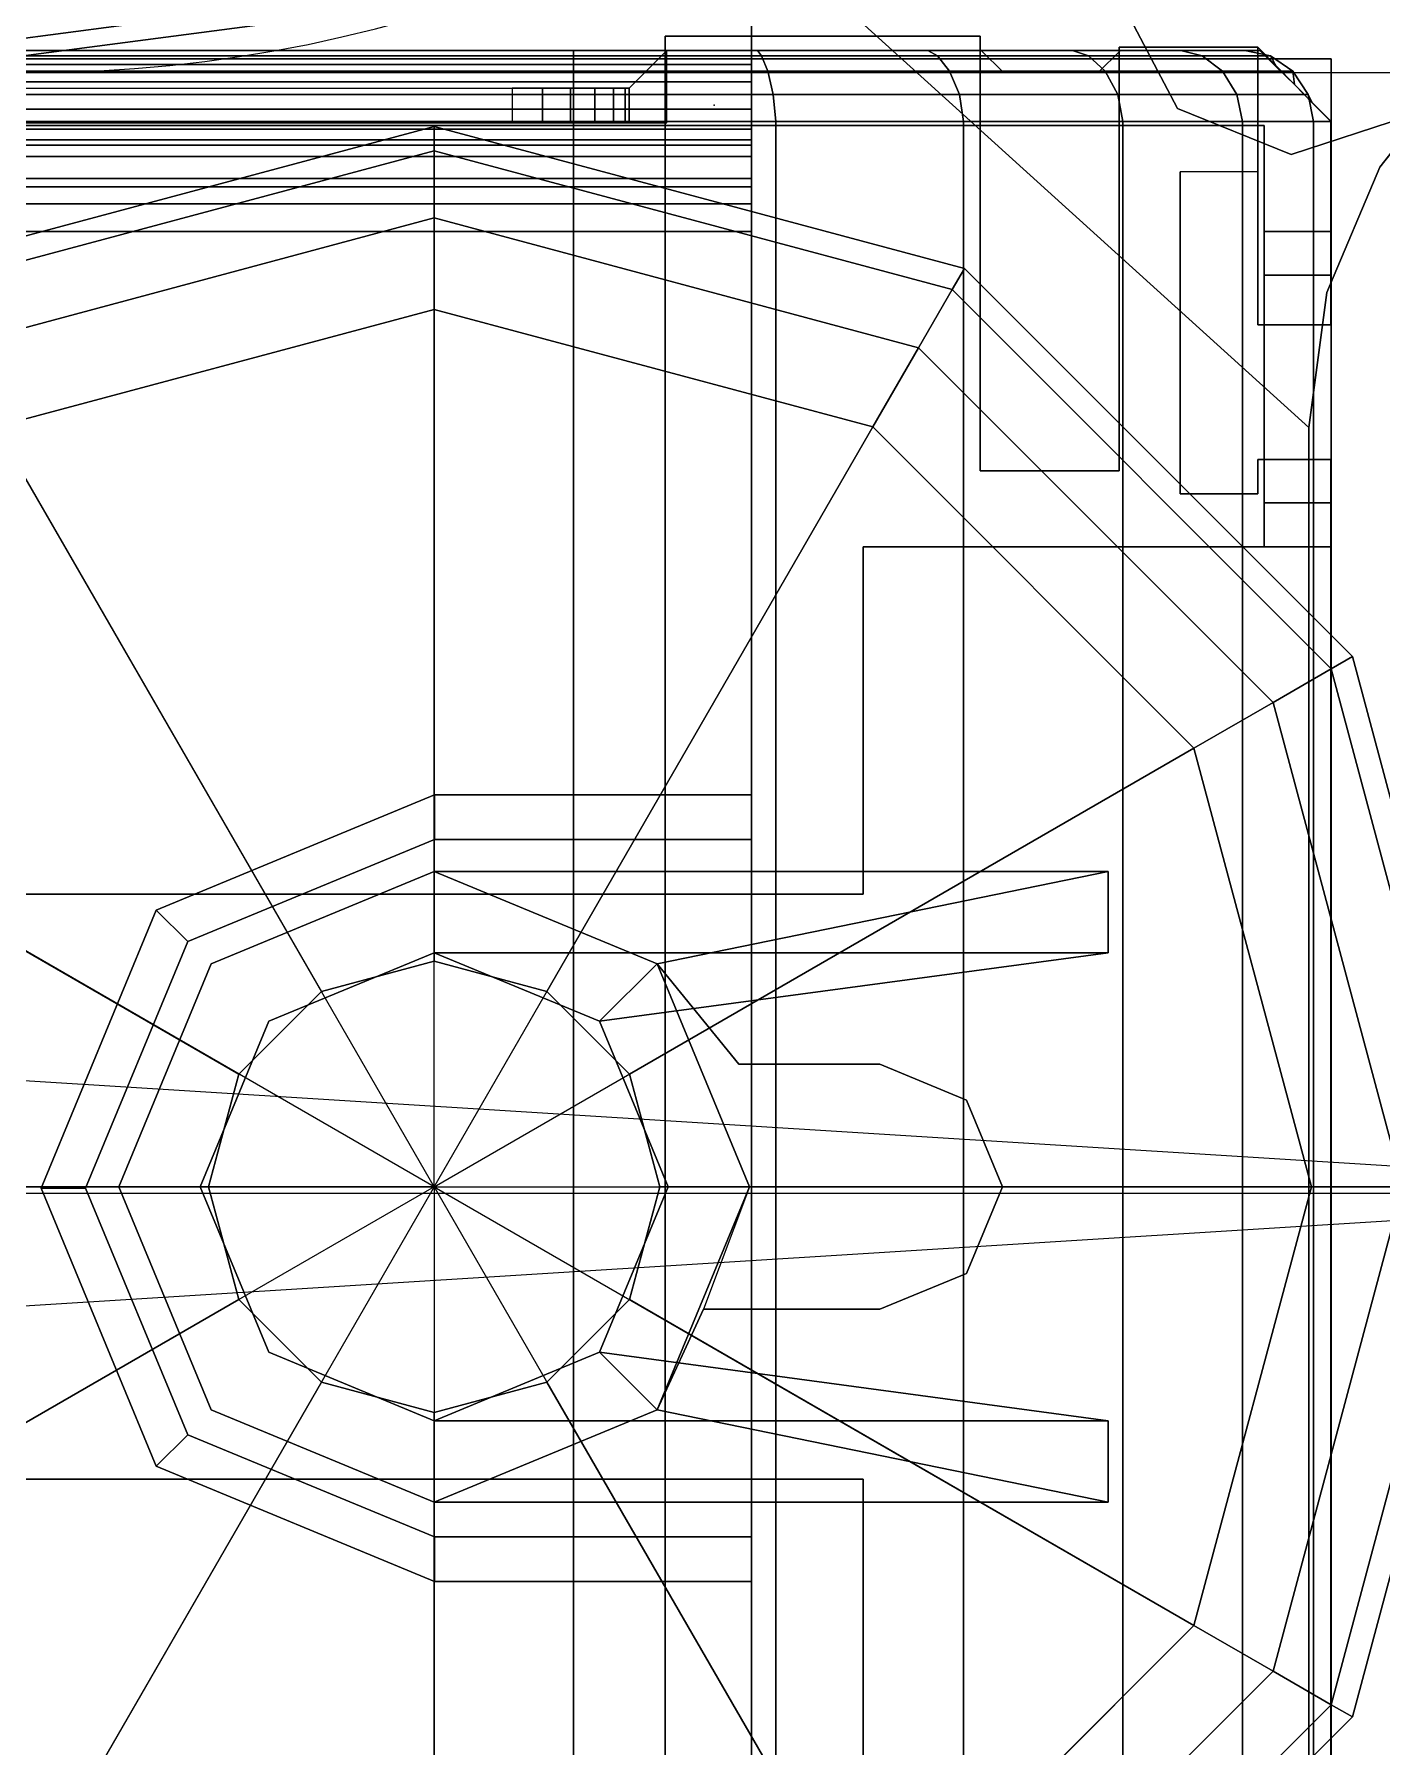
# Model space of a CAD drawing. Extents: x -170 to 1783, y -20 to 1205.
# Drawn here: x 168.672 to 169.881, y 757.76 to 759.297 of the extents above; entities that cross this region are included whole.
import ezdxf

# ---------------------------------------------------------------- set-up
doc = ezdxf.new("R2010")
doc.units = 0
doc.header["$LTSCALE"] = 96
doc.header["$MEASUREMENT"] = 0
for name, color, linetype in [('A-FURN-3-PANEL-GLIDE', 7, 'Continuous'), ('A-FURN-3-PANEL-GLIDE-HOUSING', 7, 'Continuous'), ('A-FURN-3-PANEL-RACE', 7, 'Continuous'), ('A-FURN-3-PANEL-SIDE1', 7, 'Continuous'), ('A-FURN-3-PANEL-TOPCAP', 7, 'Continuous'), ('A-FURN-3-PANEL-TRIM', 7, 'Continuous'), ('A-FURN-3-WKSF-TRIM', 7, 'Continuous'), ('A-FURN-P-PNLS', 7, 'Continuous'), ('A-FURN-P-PNLS-POWR', 7, 'Continuous'), ('A-FURN-P-WKSF', 7, 'Continuous'), ('MAIN_ELECTRICAL', 7, 'Continuous'), ('MAIN_PANEL', 7, 'Continuous'), ('MAIN_WKSURF', 7, 'Continuous'), ('SM', 7, 'Continuous')]:
    doc.layers.add(name, color=color, linetype=linetype)

# ---------------------------------------------------------------- blocks, each defined once
blk = doc.blocks.new('EC-EFP-456')
at = {"layer": 'A-FURN-3-PANEL-GLIDE', "color": 20, "linetype": 'Continuous'}
for points in [[(0.0798, 1.4649, 0.2464), (0.0608, 1.4759, 0.1642), (0.4091, 1.8242, 0.1642), (0.4201, 1.8052, 0.2464)], [(0.0608, 1.4759, 0.1642), (0.0798, 1.4649, 0.0821), (0.4201, 1.8052, 0.0821), (0.4091, 1.8242, 0.1642)], [(0.1319, 1.4348, 0.3065), (0.0798, 1.4649, 0.2464), (0.4201, 1.8052, 0.2464), (0.4502, 1.7531, 0.3065)], [(0.0798, 1.4649, 0.0821), (0.1319, 1.4348, 0.022), (0.4502, 1.7531, 0.022), (0.4201, 1.8052, 0.0821)], [(0.7837, 1.1754, 0.3285), (0.4912, 1.682, 0.3285), (0.885, 1.7875, 0.3285), (0.885, 1.2025, 0.3285)], [(0.885, 1.2025, 0.3285), (0.885, 1.7875, 0.3285), (1.2787, 1.682, 0.3285), (0.9862, 1.1754, 0.3285)], [(0.203, 1.3937, 0.3285), (0.1319, 1.4348, 0.3065), (0.4502, 1.7531, 0.3065), (0.4912, 1.682, 0.3285)], [(0.1319, 1.4348, 0.022), (0.203, 1.3937), (0.4912, 1.682), (0.4502, 1.7531, 0.022)], [(0.7096, 1.1013, 0.3285), (0.203, 1.3937, 0.3285), (0.4912, 1.682, 0.3285), (0.7837, 1.1754, 0.3285)], [(0.9862, 1.1754, 0.3285), (1.2787, 1.682, 0.3285), (1.567, 1.3937, 0.3285), (1.0604, 1.1013, 0.3285)], [(-0.0447, 1, 0.2464), (-0.0668, 1, 0.1642), (0.0608, 1.4759, 0.1642), (0.0798, 1.4649, 0.2464)], [(-0.0668, 1, 0.1642), (-0.0447, 1, 0.0821), (0.0798, 1.4649, 0.0821), (0.0608, 1.4759, 0.1642)], [(0.0154, 1, 0.3065), (-0.0447, 1, 0.2464), (0.0798, 1.4649, 0.2464), (0.1319, 1.4348, 0.3065)], [(-0.0447, 1, 0.0821), (0.0154, 1, 0.022), (0.1319, 1.4348, 0.022), (0.0798, 1.4649, 0.0821)], [(0.0975, 1, 0.3285), (0.0154, 1, 0.3065), (0.1319, 1.4348, 0.3065), (0.203, 1.3937, 0.3285)], [(0.0154, 1, 0.022), (0.0975, 1), (0.203, 1.3937), (0.1319, 1.4348, 0.022)], [(0.6825, 1, 0.3285), (0.0975, 1, 0.3285), (0.203, 1.3937, 0.3285), (0.7096, 1.1013, 0.3285)], [(1.0604, 1.1013, 0.3285), (1.567, 1.3937, 0.3285), (1.6725, 1, 0.3285), (1.0875, 1, 0.3285)], [(0.7837, 1.1754, 3.5747), (0.7837, 1.1754, 0.3285), (0.885, 1.2025, 0.3285), (0.885, 1.2025, 3.5747)], [(0.885, 1.2025, 3.5747), (0.885, 1.2025, 0.3285), (0.9862, 1.1754, 0.3285), (0.9862, 1.1754, 3.5747)], [(0.7096, 1.1013, 3.5747), (0.7096, 1.1013, 0.3285), (0.7837, 1.1754, 0.3285), (0.7837, 1.1754, 3.5747)], [(0.9862, 1.1754, 3.5747), (0.9862, 1.1754, 0.3285), (1.0604, 1.1013, 0.3285), (1.0604, 1.1013, 3.5747)], [(0.6825, 1, 3.5747), (0.6825, 1, 0.3285), (0.7096, 1.1013, 0.3285), (0.7096, 1.1013, 3.5747)], [(1.0604, 1.1013, 3.5747), (1.0604, 1.1013, 0.3285), (1.0875, 1, 0.3285), (1.0875, 1, 3.5747)], [(0.0798, 0.5351, 0.2464), (0.0608, 0.5241, 0.1642), (-0.0668, 1, 0.1642), (-0.0447, 1, 0.2464)], [(0.0608, 0.5241, 0.1642), (0.0798, 0.5351, 0.0821), (-0.0447, 1, 0.0821), (-0.0668, 1, 0.1642)], [(0.1319, 0.5652, 0.3065), (0.0798, 0.5351, 0.2464), (-0.0447, 1, 0.2464), (0.0154, 1, 0.3065)], [(0.0798, 0.5351, 0.0821), (0.1319, 0.5652, 0.022), (0.0154, 1, 0.022), (-0.0447, 1, 0.0821)], [(0.203, 0.6063, 0.3285), (0.1319, 0.5652, 0.3065), (0.0154, 1, 0.3065), (0.0975, 1, 0.3285)], [(0.1319, 0.5652, 0.022), (0.203, 0.6063), (0.0975, 1), (0.0154, 1, 0.022)], [(0.7096, 0.8988, 0.3285), (0.203, 0.6063, 0.3285), (0.0975, 1, 0.3285), (0.6825, 1, 0.3285)], [(0.7096, 0.8988, 3.5747), (0.7096, 0.8988, 0.3285), (0.6825, 1, 0.3285), (0.6825, 1, 3.5747)], [(1.0875, 1, 3.5747), (1.0875, 1, 0.3285), (1.0604, 0.8988, 0.3285), (1.0604, 0.8988, 3.5747)], [(1.0875, 1, 0.3285), (1.6725, 1, 0.3285), (1.567, 0.6063, 0.3285), (1.0604, 0.8988, 0.3285)], [(0.7837, 0.8246, 0.3285), (0.4912, 0.318, 0.3285), (0.203, 0.6063, 0.3285), (0.7096, 0.8988, 0.3285)], [(0.7837, 0.8246, 3.5747), (0.7837, 0.8246, 0.3285), (0.7096, 0.8988, 0.3285), (0.7096, 0.8988, 3.5747)], [(1.0604, 0.8988, 3.5747), (1.0604, 0.8988, 0.3285), (0.9862, 0.8246, 0.3285), (0.9862, 0.8246, 3.5747)], [(1.0604, 0.8988, 0.3285), (1.567, 0.6063, 0.3285), (1.2787, 0.318, 0.3285), (0.9862, 0.8246, 0.3285)], [(0.885, 0.7975, 0.3285), (0.885, 0.2125, 0.3285), (0.4912, 0.318, 0.3285), (0.7837, 0.8246, 0.3285)], [(0.885, 0.7975, 3.5747), (0.885, 0.7975, 0.3285), (0.7837, 0.8246, 0.3285), (0.7837, 0.8246, 3.5747)], [(0.9862, 0.8246, 3.5747), (0.9862, 0.8246, 0.3285), (0.885, 0.7975, 0.3285), (0.885, 0.7975, 3.5747)], [(0.9862, 0.8246, 0.3285), (1.2787, 0.318, 0.3285), (0.885, 0.2125, 0.3285), (0.885, 0.7975, 0.3285)], [(0.4912, 0.318, 0.3285), (0.4502, 0.2469, 0.3065), (0.1319, 0.5652, 0.3065), (0.203, 0.6063, 0.3285)], [(0.4502, 0.2469, 0.022), (0.4912, 0.318), (0.203, 0.6063), (0.1319, 0.5652, 0.022)], [(0.4502, 0.2469, 0.3065), (0.4201, 0.1948, 0.2464), (0.0798, 0.5351, 0.2464), (0.1319, 0.5652, 0.3065)], [(0.4201, 0.1948, 0.0821), (0.4502, 0.2469, 0.022), (0.1319, 0.5652, 0.022), (0.0798, 0.5351, 0.0821)], [(0.4201, 0.1948, 0.2464), (0.4091, 0.1758, 0.1642), (0.0608, 0.5241, 0.1642), (0.0798, 0.5351, 0.2464)], [(0.4091, 0.1758, 0.1642), (0.4201, 0.1948, 0.0821), (0.0798, 0.5351, 0.0821), (0.0608, 0.5241, 0.1642)], [(0.885, 0.2125, 0.3285), (0.885, 0.1304, 0.3065), (0.4502, 0.2469, 0.3065), (0.4912, 0.318, 0.3285)], [(0.885, 0.1304, 0.022), (0.885, 0.2125), (0.4912, 0.318), (0.4502, 0.2469, 0.022)], [(1.2787, 0.318, 0.3285), (1.3198, 0.2469, 0.3065), (0.885, 0.1304, 0.3065), (0.885, 0.2125, 0.3285)], [(1.3198, 0.2469, 0.022), (1.2787, 0.318), (0.885, 0.2125), (0.885, 0.1304, 0.022)], [(0.885, 0.1304, 0.3065), (0.885, 0.0703, 0.2464), (0.4201, 0.1948, 0.2464), (0.4502, 0.2469, 0.3065)], [(0.885, 0.0703, 0.0821), (0.885, 0.1304, 0.022), (0.4502, 0.2469, 0.022), (0.4201, 0.1948, 0.0821)], [(1.3198, 0.2469, 0.3065), (1.3499, 0.1948, 0.2464), (0.885, 0.0703, 0.2464), (0.885, 0.1304, 0.3065)], [(1.3499, 0.1948, 0.0821), (1.3198, 0.2469, 0.022), (0.885, 0.1304, 0.022), (0.885, 0.0703, 0.0821)], [(0.885, 0.0703, 0.2464), (0.885, 0.0483, 0.1642), (0.4091, 0.1758, 0.1642), (0.4201, 0.1948, 0.2464)], [(0.885, 0.0483, 0.1642), (0.885, 0.0703, 0.0821), (0.4201, 0.1948, 0.0821), (0.4091, 0.1758, 0.1642)], [(1.3499, 0.1948, 0.2464), (1.3609, 0.1758, 0.1642), (0.885, 0.0483, 0.1642), (0.885, 0.0703, 0.2464)], [(1.3609, 0.1758, 0.1642), (1.3499, 0.1948, 0.0821), (0.885, 0.0703, 0.0821), (0.885, 0.0483, 0.1642)]]:
    blk.add_3dface(points, dxfattribs=at)
at = {"layer": 'A-FURN-3-PANEL-GLIDE', "color": 20, "linetype": 'Continuous', "invisible_edges": 12}
for points in [[(0.885, 1), (0.885, 1.7875), (0.4912, 1.682)], [(0.885, 1), (1.2787, 1.682), (0.885, 1.7875)], [(0.885, 1), (0.4912, 1.682), (0.203, 1.3937)], [(0.885, 1), (1.567, 1.3937), (1.2787, 1.682)], [(0.885, 1), (0.203, 1.3937), (0.0975, 1)], [(0.885, 1), (1.6725, 1), (1.567, 1.3937)], [(0.885, 1), (0.0975, 1), (0.203, 0.6063)], [(0.885, 1), (0.203, 0.6063), (0.4912, 0.318)], [(0.885, 1), (0.4912, 0.318), (0.885, 0.2125)], [(0.885, 1), (0.885, 0.2125), (1.2787, 0.318)], [(0.885, 1), (1.2787, 0.318), (1.567, 0.6063)], [(0.885, 1), (1.567, 0.6063), (1.6725, 1)]]:
    blk.add_3dface(points, dxfattribs=at)
at = {"layer": 'A-FURN-3-PANEL-GLIDE-HOUSING', "color": 40, "linetype": 'Continuous'}
for points in [[(0.6, 1.3543, 4.1997), (0.6, 1.3143, 4.2397), (0.8848, 1.3143, 4.2397), (0.8848, 1.3543, 4.1997)], [(0.6, 1.3543, 3.6147), (0.6, 1.3543, 4.1997), (0.8848, 1.3543, 4.1997), (0.8848, 1.3543, 3.6147)], [(0.6, 1.3143, 3.5747), (0.6, 1.3543, 3.6147), (0.8848, 1.3543, 3.6147), (0.8848, 1.3143, 3.5747)], [(1.1344, 1.2509, 3.6147), (0.8848, 1.3543, 3.6147), (0.8848, 1.3543, 4.1997), (1.1344, 1.2509, 4.1997)], [(1.1344, 1.2509, 4.1997), (0.8848, 1.3543, 4.1997), (0.8848, 1.3143, 4.2397), (1.1061, 1.2227, 4.2397)], [(1.1061, 1.2227, 3.5747), (0.8848, 1.3143, 3.5747), (0.8848, 1.3543, 3.6147), (1.1344, 1.2509, 3.6147)], [(0.6849, 1.2001, 2.2447), (0.885, 1.283, 3.5747), (0.28, 1.283, 3.5747), (0.28, 1.283, 3.3867)], [(0.28, 1.21, 3.5747), (0.28, 1.21, 3.3867), (0.28, 1.283, 3.3867), (0.28, 1.283, 3.5747)], [(0.28, 1.283, 3.3867), (0.28, 1.21, 3.3867), (0.7365, 1.1485, 2.2447), (0.6849, 1.2001, 2.2447)], [(0.885, 1.283, 3.5747), (0.6849, 1.2001, 2.2447), (0.6849, 1.2001, 1.7347), (0.885, 1.283, 1.7347)], [(1.0851, 1.2001, 3.5747), (0.885, 1.283, 3.5747), (0.885, 1.283, 1.7347), (1.0851, 1.2001, 1.7347)], [(1.2378, 1.0013, 4.1997), (1.1344, 1.2509, 4.1997), (1.1061, 1.2227, 4.2397), (1.1978, 1.0013, 4.2397)], [(1.1978, 1.0013, 3.5747), (1.1061, 1.2227, 3.5747), (1.1344, 1.2509, 3.6147), (1.2378, 1.0013, 3.6147)], [(1.2378, 1.0013, 3.6147), (1.1344, 1.2509, 3.6147), (1.1344, 1.2509, 4.1997), (1.2378, 1.0013, 4.1997)], [(0.28, 1.21, 3.3867), (0.28, 1.21, 3.5747), (0.885, 1.21, 3.5747), (0.7365, 1.1485, 2.2447)], [(0.6849, 1.2001, 1.7347), (0.602, 1, 1.7347), (0.602, 1, 2.2447), (0.6849, 1.2001, 2.2447)], [(0.6849, 1.2001, 2.2447), (0.602, 1, 2.2447), (0.6432, 1.11, 2.2447)], [(0.6432, 1.11, 1.7347), (0.6849, 1.2001, 1.7347), (0.6849, 1.2001, 2.2447), (0.6432, 1.11, 2.2447)], [(0.885, 1.21, 1.7347), (0.7365, 1.1485, 1.7347), (0.7365, 1.1485, 2.2447), (0.885, 1.21, 3.5747)], [(1.0335, 1.1485, 1.7347), (0.885, 1.21, 1.7347), (0.885, 1.21, 3.5747), (1.0335, 1.1485, 3.5747)], [(1.168, 1, 3.5747), (1.0851, 1.2001, 3.5747), (1.0851, 1.2001, 1.7347), (1.168, 1, 1.7347)], [(0.7365, 1.1485, 1.7347), (0.675, 1, 1.7347), (0.675, 1, 2.2447), (0.7365, 1.1485, 2.2447)], [(1.095, 1, 1.7347), (1.0335, 1.1485, 1.7347), (1.0335, 1.1485, 3.5747), (1.095, 1, 3.5747)], [(0.485, 1.11, 2.2447), (0.4072, 1.0778, 2.2447), (0.4072, 1.0778, 1.7347), (0.485, 1.11, 1.7347)], [(0.485, 1.11, 1.7347), (0.6432, 1.11, 1.7347), (0.6432, 1.11, 2.2447), (0.485, 1.11, 2.2447)], [(0.4072, 1.0778, 2.2447), (0.375, 1, 2.2447), (0.375, 1, 1.7347), (0.4072, 1.0778, 1.7347)], [(0.375, 1, 2.2447), (0.4072, 0.9222, 2.2447), (0.4072, 0.9222, 1.7347), (0.375, 1, 1.7347)], [(0.602, 1, 1.7347), (0.6849, 0.7999, 1.7347), (0.6849, 0.7999, 2.2447), (0.602, 1, 2.2447)], [(0.675, 1, 1.7347), (0.7365, 0.8515, 1.7347), (0.7365, 0.8515, 2.2447), (0.675, 1, 2.2447)], [(1.0335, 0.8515, 1.7347), (1.095, 1, 1.7347), (1.095, 1, 3.5747), (1.0335, 0.8515, 3.5747)], [(1.0851, 0.7999, 3.5747), (1.168, 1, 3.5747), (1.168, 1, 1.7347), (1.0851, 0.7999, 1.7347)], [(1.1344, 0.7517, 4.1997), (1.2378, 1.0013, 4.1997), (1.1978, 1.0013, 4.2397), (1.1061, 0.78, 4.2397)], [(1.1061, 0.78, 3.5747), (1.1978, 1.0013, 3.5747), (1.2378, 1.0013, 3.6147), (1.1344, 0.7517, 3.6147)], [(1.1344, 0.7517, 3.6147), (1.2378, 1.0013, 3.6147), (1.2378, 1.0013, 4.1997), (1.1344, 0.7517, 4.1997)], [(0.4072, 0.9222, 2.2447), (0.485, 0.89, 2.2447), (0.485, 0.89, 1.7347), (0.4072, 0.9222, 1.7347)], [(0.6116, 0.89, 2.2447), (0.6116, 0.89, 1.7347), (0.485, 0.89, 1.7347), (0.485, 0.89, 2.2447)], [(0.6849, 0.7999, 1.7347), (0.6116, 0.89, 1.7347), (0.6116, 0.89, 2.2447), (0.6849, 0.7999, 2.2447)], [(0.28, 0.79, 3.3867), (0.28, 0.717, 3.3867), (0.6849, 0.7999, 2.2447), (0.7365, 0.8515, 2.2447)], [(0.7365, 0.8515, 1.7347), (0.885, 0.79, 1.7347), (0.885, 0.79, 3.5747), (0.7365, 0.8515, 2.2447)], [(0.885, 0.79, 1.7347), (1.0335, 0.8515, 1.7347), (1.0335, 0.8515, 3.5747), (0.885, 0.79, 3.5747)], [(0.6849, 0.7999, 2.2447), (0.885, 0.717, 3.5747), (0.885, 0.717, 1.7347), (0.6849, 0.7999, 1.7347)], [(0.885, 0.717, 3.5747), (1.0851, 0.7999, 3.5747), (1.0851, 0.7999, 1.7347), (0.885, 0.717, 1.7347)], [(0.28, 0.79, 3.3867), (0.28, 0.79, 3.5747), (0.28, 0.717, 3.5747), (0.28, 0.717, 3.3867)], [(0.8848, 0.6483, 4.1997), (1.1344, 0.7517, 4.1997), (1.1061, 0.78, 4.2397), (0.8848, 0.6883, 4.2397)], [(0.8848, 0.6883, 3.5747), (1.1061, 0.78, 3.5747), (1.1344, 0.7517, 3.6147), (0.8848, 0.6483, 3.6147)], [(0.8848, 0.6483, 3.6147), (1.1344, 0.7517, 3.6147), (1.1344, 0.7517, 4.1997), (0.8848, 0.6483, 4.1997)], [(0.8848, 0.6483, 4.1997), (0.8848, 0.6883, 4.2397), (0.6, 0.6883, 4.2397), (0.6, 0.6483, 4.1997)], [(0.8848, 0.6883, 3.5747), (0.8848, 0.6483, 3.6147), (0.6, 0.6483, 3.6147), (0.6, 0.6883, 3.5747)], [(0.8848, 0.6483, 4.1997), (0.6, 0.6483, 4.1997), (0.6, 0.6483, 3.6147), (0.8848, 0.6483, 3.6147)]]:
    blk.add_3dface(points, dxfattribs=at)
for points, invisible_edges in [([(0.6, 0.6883, 4.2397), (0.8848, 0.6883, 4.2397), (0.8848, 1.3143, 4.2397), (0.6, 1.3143, 4.2397)], 2), ([(0.6002, 1.283, 3.5747), (0.6, 1.3143, 3.5747), (0.8848, 1.3143, 3.5747), (0.885, 1.283, 3.5747)], 4), ([(1.1061, 0.78, 4.2397), (1.1061, 1.2227, 4.2397), (0.8848, 1.3143, 4.2397), (0.8848, 0.6883, 4.2397)], 5), ([(1.1061, 1.2227, 3.5747), (1.0851, 1.2001, 3.5747), (0.885, 1.283, 3.5747), (0.8848, 1.3143, 3.5747)], 5), ([(0.28, 1.21, 3.5747), (0.28, 1.283, 3.5747), (0.885, 1.283, 3.5747), (0.885, 1.21, 3.5747)], 4), ([(0.885, 1.21, 1.7347), (0.885, 1.283, 1.7347), (0.6849, 1.2001, 1.7347), (0.7365, 1.1485, 1.7347)], 5), ([(1.0335, 1.1485, 1.7347), (1.0851, 1.2001, 1.7347), (0.885, 1.283, 1.7347), (0.885, 1.21, 1.7347)], 5), ([(0.885, 1.21, 3.5747), (0.885, 1.283, 3.5747), (1.0851, 1.2001, 3.5747), (1.0335, 1.1485, 3.5747)], 5), ([(1.1978, 1.0013, 3.5747), (1.168, 1, 3.5747), (1.0851, 1.2001, 3.5747), (1.1061, 1.2227, 3.5747)], 5), ([(1.1978, 1.0013, 4.2397), (1.1061, 1.2227, 4.2397), (1.1061, 0.78, 4.2397)], 2), ([(0.7365, 1.1485, 1.7347), (0.6849, 1.2001, 1.7347), (0.602, 1, 1.7347), (0.675, 1, 1.7347)], 5), ([(0.6849, 1.2001, 2.2447), (0.7365, 1.1485, 2.2447), (0.675, 1, 2.2447), (0.602, 1, 2.2447)], 12), ([(0.6849, 1.2001, 1.7347), (0.6432, 1.11, 1.7347), (0.602, 1, 1.7347)], 2), ([(1.095, 1, 1.7347), (1.168, 1, 1.7347), (1.0851, 1.2001, 1.7347), (1.0335, 1.1485, 1.7347)], 5), ([(1.0851, 1.2001, 3.5747), (1.168, 1, 3.5747), (1.095, 1, 3.5747), (1.0335, 1.1485, 3.5747)], 10), ([(0.485, 1.11, 1.7347), (0.4072, 1.0778, 1.7347), (0.4072, 0.9222, 1.7347), (0.485, 0.89, 1.7347)], 10), ([(0.485, 1.11, 2.2447), (0.485, 0.89, 2.2447), (0.4072, 0.9222, 2.2447), (0.4072, 1.0778, 2.2447)], 5), ([(0.485, 1.11, 1.7347), (0.602, 1, 1.7347), (0.6432, 1.11, 1.7347)], 3), ([(0.602, 1, 1.7347), (0.485, 1.11, 1.7347), (0.485, 0.89, 1.7347)], 15), ([(0.485, 1.11, 2.2447), (0.6432, 1.11, 2.2447), (0.602, 1, 2.2447)], 14), ([(0.602, 1, 2.2447), (0.485, 0.89, 2.2447), (0.485, 1.11, 2.2447)], 15), ([(0.4072, 1.0778, 2.2447), (0.4072, 0.9222, 2.2447), (0.375, 1, 2.2447)], 1), ([(0.4072, 1.0778, 1.7347), (0.375, 1, 1.7347), (0.4072, 0.9222, 1.7347)], 12), ([(0.602, 1, 1.7347), (0.485, 0.89, 1.7347), (0.6116, 0.89, 1.7347)], 13), ([(0.602, 1, 2.2447), (0.6116, 0.89, 2.2447), (0.485, 0.89, 2.2447)], 13), ([(0.675, 1, 1.7347), (0.602, 1, 1.7347), (0.6849, 0.7999, 1.7347), (0.7365, 0.8515, 1.7347)], 5), ([(0.602, 1, 2.2447), (0.675, 1, 2.2447), (0.7365, 0.8515, 2.2447), (0.6849, 0.7999, 2.2447)], 9), ([(0.602, 1, 1.7347), (0.6116, 0.89, 1.7347), (0.6849, 0.7999, 1.7347)], 1), ([(0.602, 1, 2.2447), (0.6849, 0.7999, 2.2447), (0.6116, 0.89, 2.2447)], 13), ([(1.0851, 0.7999, 1.7347), (1.168, 1, 1.7347), (1.095, 1, 1.7347), (1.0335, 0.8515, 1.7347)], 10), ([(1.0851, 0.7999, 3.5747), (1.0335, 0.8515, 3.5747), (1.095, 1, 3.5747), (1.168, 1, 3.5747)], 5), ([(1.1061, 0.78, 3.5747), (1.0851, 0.7999, 3.5747), (1.168, 1, 3.5747), (1.1978, 1.0013, 3.5747)], 5), ([(0.885, 0.79, 3.5747), (0.28, 0.79, 3.5747), (0.28, 0.79, 3.3867), (0.7365, 0.8515, 2.2447)], 8), ([(0.6849, 0.7999, 1.7347), (0.885, 0.717, 1.7347), (0.885, 0.79, 1.7347), (0.7365, 0.8515, 1.7347)], 10), ([(0.885, 0.717, 1.7347), (1.0851, 0.7999, 1.7347), (1.0335, 0.8515, 1.7347), (0.885, 0.79, 1.7347)], 10), ([(0.885, 0.717, 3.5747), (0.885, 0.79, 3.5747), (1.0335, 0.8515, 3.5747), (1.0851, 0.7999, 3.5747)], 5), ([(0.6849, 0.7999, 2.2447), (0.28, 0.717, 3.3867), (0.28, 0.717, 3.5747), (0.885, 0.717, 3.5747)], 8), ([(0.8848, 0.6883, 3.5747), (0.885, 0.717, 3.5747), (1.0851, 0.7999, 3.5747), (1.1061, 0.78, 3.5747)], 5), ([(0.28, 0.717, 3.5747), (0.28, 0.79, 3.5747), (0.885, 0.79, 3.5747), (0.885, 0.717, 3.5747)], 4), ([(0.6, 0.6883, 3.5747), (0.6002, 0.717, 3.5747), (0.885, 0.717, 3.5747), (0.8848, 0.6883, 3.5747)], 4)]:
    blk.add_3dface(points, dxfattribs=dict(at, invisible_edges=invisible_edges))
at = {"layer": 'A-FURN-3-PANEL-RACE', "color": 40, "linetype": 'Continuous'}
for points, invisible_edges in [([(2.098, 1.2625, 0.3963), (45.902, 1.2625, 0.3963), (0.5, 1.5745, 0.3963), (0.5, 1.2625, 0.3963)], 3), ([(47.5, 1.2625, 0.3963), (47.5, 1.5745, 0.3963), (0.5, 1.5745, 0.3963), (45.902, 1.2625, 0.3963)], 6), ([(2.098, 1.2625, 0.4563), (0.5, 1.2625, 0.4563), (0.5, 1.5745, 0.4563), (45.902, 1.2625, 0.4563)], 12), ([(47.5, 1.2625, 0.4563), (45.902, 1.2625, 0.4563), (0.5, 1.5745, 0.4563), (47.5, 1.5745, 0.4563)], 6), ([(0.5, 0.7375, 0.4563), (2.098, 0.7375, 0.4563), (47.5, 0.4255, 0.4563), (0.5, 0.4255, 0.4563)], 6), ([(0.5, 0.7375, 0.3963), (0.5, 0.4255, 0.3963), (47.5, 0.4255, 0.3963), (2.098, 0.7375, 0.3963)], 6), ([(0.5, 0.4255, 0.3963), (0.08, 0.4255, 0.3963), (0.08, -0.0125, 0.3963), (47.92, -0.0125, 0.3963)], 8), ([(0.08, 0.386, 1.7894), (0.08, 0.1819, 1.4986), (0.08, 0.4255, 0.3963), (0.08, 0.4255, 1.7894)], 2), ([(0.08, 0.4255, 0.3963), (0.14, 0.4255, 0.4563), (0.14, 0.4255, 1.7894), (0.08, 0.4255, 1.7894)], 1), ([(0.08, 0.1819, 1.4986), (0.08, 0.1425, 1.4986), (0.08, -0.0125, 0.3963), (0.08, 0.4255, 0.3963)], 10), ([(0.5, 0.4255, 0.3963), (0.5, 0.4255, 0.4563), (0.14, 0.4255, 0.4563), (0.08, 0.4255, 0.3963)], 4), ([(0.08, 0.4255, 3.245), (0.08, 0.4255, 3.515), (0.08, -0.0125, 3.515), (0.08, 0.1425, 3.1951)], 4), ([(0.14, 0.4255, 3.515), (0.14, 0.0475, 3.515), (0.08, -0.0125, 3.515), (0.08, 0.4255, 3.515)], 2), ([(0.5, 0.4255, 0.4563), (47.86, 0.0475, 0.4563), (0.14, 0.0475, 0.4563), (0.14, 0.4255, 0.4563)], 1), ([(0.14, 0.4255, 1.7894), (0.14, 0.4255, 0.4563), (0.14, 0.1819, 1.4986), (0.14, 0.386, 1.7894)], 2), ([(0.14, 0.4255, 0.4563), (0.14, 0.0475, 0.4563), (0.14, 0.1425, 1.4986), (0.14, 0.1819, 1.4986)], 10), ([(0.14, 0.1425, 3.1951), (0.14, 0.0475, 3.515), (0.14, 0.4255, 3.515), (0.14, 0.4255, 3.245)], 1), ([(47.5, 0.4255, 0.3963), (0.5, 0.4255, 0.3963), (47.92, -0.0125, 0.3963), (47.92, 0.4255, 0.3963)], 3), ([(47.5, 0.4255, 0.4563), (47.86, 0.4255, 0.4563), (47.86, 0.0475, 0.4563), (0.5, 0.4255, 0.4563)], 12), ([(0.08, 0.1425, 3.1951), (0.08, -0.0125, 3.515), (0.08, -0.0125, 0.3963), (0.08, 0.1425, 1.4986)], 5), ([(0.14, 0.0475, 0.4563), (0.14, 0.0475, 3.515), (0.14, 0.1425, 3.1951), (0.14, 0.1425, 1.4986)], 10), ([(0.6, 0.1425, 4.1797), (0.6, 0.1425, 4.2397), (0.6, 0.1024, 4.2344), (0.6, 0.1179, 4.1764)], 4), ([(0.6, 0.1179, 4.1764), (0.6, 0.1024, 4.2344), (0.6, 0.065, 4.2189), (0.6, 0.095, 4.1669)], 5), ([(0.6, 0.095, 4.1669), (0.6, 0.065, 4.2189), (0.6, 0.0329, 4.1943), (0.6, 0.0753, 4.1519)], 5), ([(0.6, 0.0753, 4.1519), (0.6, 0.0329, 4.1943), (0.6, 0.0082, 4.1622), (0.6, 0.0602, 4.1322)], 5), ([(0.14, 0.0475, 3.515), (0.6, 0.0475, 3.515), (0.6, -0.0125, 3.515), (0.08, -0.0125, 3.515)], 8), ([(0.14, 0.0475, 0.4563), (47.86, 0.0475, 0.4563), (47.86, 0.0475, 3.515), (0.14, 0.0475, 3.515)], 4), ([(0.6, 0.0602, 4.1322), (0.6, 0.0082, 4.1622), (0.6, -0.0072, 4.1248), (0.6, 0.0507, 4.1093)], 5), ([(0.6, 0.0507, 4.1093), (0.6, -0.0072, 4.1248), (0.6, -0.0125, 4.0847), (0.6, 0.0475, 4.0847)], 5), ([(0.6, 0.0475, 3.515), (47.4, 0.0475, 3.515), (47.4, 0.0475, 4.0847), (0.6, 0.0475, 4.0847)], 1), ([(0.6, 0.0475, 3.515), (0.6, 0.0475, 4.0847), (0.6, -0.0125, 4.0847), (0.6, -0.0125, 3.515)], 2), ([(47.92, -0.0125, 3.515), (47.92, -0.0125, 0.3963), (0.08, -0.0125, 0.3963), (0.08, -0.0125, 3.515)], 8), ([(47.4, -0.0125, 4.0847), (47.4, -0.0125, 3.515), (0.6, -0.0125, 3.515), (0.6, -0.0125, 4.0847)], 2)]:
    blk.add_3dface(points, dxfattribs=dict(at, invisible_edges=invisible_edges))
for points in [[(0.5, 1.2625, 0.3963), (0.5, 1.5745, 0.3963), (0.5, 1.5745, 0.4563), (0.5, 1.2625, 0.4563)], [(0.5, 1.2625, 0.4563), (2.098, 1.2625, 0.4563), (2.098, 1.2625, 0.3963), (0.5, 1.2625, 0.3963)], [(0.5, 0.7375, 0.4563), (0.5, 0.7375, 0.3963), (2.098, 0.7375, 0.3963), (2.098, 0.7375, 0.4563)], [(0.5, 0.7375, 0.3963), (0.5, 0.7375, 0.4563), (0.5, 0.4255, 0.4563), (0.5, 0.4255, 0.3963)], [(0.08, 0.4255, 1.7894), (0.14, 0.4255, 1.7894), (0.14, 0.386, 1.7894), (0.08, 0.386, 1.7894)], [(0.14, 0.4255, 3.245), (0.14, 0.4255, 3.515), (0.08, 0.4255, 3.515), (0.08, 0.4255, 3.245)], [(0.14, 0.1425, 3.1951), (0.14, 0.4255, 3.245), (0.08, 0.4255, 3.245), (0.08, 0.1425, 3.1951)], [(0.08, 0.386, 1.7894), (0.14, 0.386, 1.7894), (0.14, 0.1819, 1.4986), (0.08, 0.1819, 1.4986)], [(0.08, 0.1819, 1.4986), (0.14, 0.1819, 1.4986), (0.14, 0.1425, 1.4986), (0.08, 0.1425, 1.4986)], [(0.14, 0.1425, 1.4986), (0.14, 0.1425, 3.1951), (0.08, 0.1425, 3.1951), (0.08, 0.1425, 1.4986)], [(47.4, 0.1425, 4.1797), (47.4, 0.1425, 4.2397), (0.6, 0.1425, 4.2397), (0.6, 0.1425, 4.1797)], [(47.4, 0.1425, 4.2397), (47.4, 0.1024, 4.2344), (0.6, 0.1024, 4.2344), (0.6, 0.1425, 4.2397)], [(0.6, 0.1425, 4.1797), (0.6, 0.1179, 4.1764), (47.4, 0.1179, 4.1764), (47.4, 0.1425, 4.1797)], [(0.6, 0.1179, 4.1764), (0.6, 0.095, 4.1669), (47.4, 0.095, 4.1669), (47.4, 0.1179, 4.1764)], [(47.4, 0.1024, 4.2344), (47.4, 0.065, 4.2189), (0.6, 0.065, 4.2189), (0.6, 0.1024, 4.2344)], [(0.6, 0.095, 4.1669), (0.6, 0.0753, 4.1519), (47.4, 0.0753, 4.1519), (47.4, 0.095, 4.1669)], [(0.6, 0.0753, 4.1519), (0.6, 0.0602, 4.1322), (47.4, 0.0602, 4.1322), (47.4, 0.0753, 4.1519)], [(47.4, 0.065, 4.2189), (47.4, 0.0329, 4.1943), (0.6, 0.0329, 4.1943), (0.6, 0.065, 4.2189)], [(0.6, 0.0602, 4.1322), (0.6, 0.0507, 4.1093), (47.4, 0.0507, 4.1093), (47.4, 0.0602, 4.1322)], [(0.6, 0.0507, 4.1093), (0.6, 0.0475, 4.0847), (47.4, 0.0475, 4.0847), (47.4, 0.0507, 4.1093)], [(47.4, 0.0329, 4.1943), (47.4, 0.0082, 4.1622), (0.6, 0.0082, 4.1622), (0.6, 0.0329, 4.1943)], [(47.4, 0.0082, 4.1622), (47.4, -0.0072, 4.1248), (0.6, -0.0072, 4.1248), (0.6, 0.0082, 4.1622)], [(47.4, -0.0072, 4.1248), (47.4, -0.0125, 4.0847), (0.6, -0.0125, 4.0847), (0.6, -0.0072, 4.1248)]]:
    blk.add_3dface(points, dxfattribs=at)
at = {"layer": 'A-FURN-3-PANEL-SIDE1', "color": 7, "linetype": 'Continuous'}
for points in [[(47.3224, 1.955, 55.7401), (47.3228, 0.045, 55.7401), (0.6776, 0.045, 55.7401), (0.6776, 1.955, 55.7401)], [(0.6776, 0.045, 4.2397), (0.6776, 1.955, 4.2397), (0.6776, 1.955, 55.7401), (0.6776, 0.045, 55.7401)], [(47.3224, 0.045, 4.2397), (47.3224, 1.955, 4.2397), (0.6776, 1.955, 4.2397), (0.6776, 0.045, 4.2397)], [(47.3228, 0.045, 55.7401), (47.3224, 0.045, 4.2397), (0.6776, 0.045, 4.2397), (0.6776, 0.045, 55.7401)]]:
    blk.add_3dface(points, dxfattribs=at)
at = {"layer": 'A-FURN-3-PANEL-TOPCAP', "color": 60, "linetype": 'Continuous'}
for points, invisible_edges in [([(0.1285, -0.0047, 55.635), (0.144, -0.02, 55.635), (0.144, 2.02, 55.635), (0.1285, 2.0047, 55.635)], 10), ([(0.144, -0.02, 55.635), (0.269, -0.02, 55.635), (0.269, 2.02, 55.635), (0.144, 2.02, 55.635)], 10), ([(0.289, 2, 55.635), (0.269, 2.02, 55.635), (0.269, -0.02, 55.635), (0.289, 0, 55.635)], 10), ([(0.394, 2.02, 55.635), (0.3741, 2, 55.635), (0.3741, 0, 55.635), (0.394, -0.02, 55.635)], 10), ([(0.676, 2.02, 55.635), (0.394, 2.02, 55.635), (0.394, -0.02, 55.635), (0.676, -0.02, 55.635)], 10), ([(0.1285, 2.0047, 55.635), (0.1129, 1.9894, 55.635), (0.1129, 0.0106, 55.635), (0.1285, -0.0047, 55.635)], 10), ([(0.289, 0, 55.635), (0.3741, 0, 55.635), (0.3741, 2, 55.635), (0.289, 2, 55.635)], 10), ([(0.0965, 0.0273, 55.635), (0.1129, 0.0106, 55.635), (0.1129, 1.9894, 55.635), (0.0965, 1.9727, 55.635)], 10), ([(0.0965, 1.9727, 55.635), (0.08, 1.956, 55.635), (0.08, 0.044, 55.635), (0.0965, 0.0273, 55.635)], 8), ([(0.815, 0.045, 55.7401), (0.815, -0.02, 55.7741), (47.185, 0.014, 55.7401), (47.185, 0.045, 55.7401)], 1), ([(0.676, -0.02, 55.635), (0.6807, -0.02, 55.671), (0.7136, 0.014, 55.6622), (0.71, 0.014, 55.635)], 2), ([(0.6807, -0.02, 55.671), (0.6946, -0.02, 55.7045), (0.724, 0.014, 55.6875), (0.7136, 0.014, 55.6622)], 10), ([(0.6946, -0.02, 55.7045), (0.7167, -0.02, 55.7333), (0.7407, 0.014, 55.7093), (0.724, 0.014, 55.6875)], 10), ([(0.7167, -0.02, 55.7333), (0.7455, -0.02, 55.7554), (0.7625, 0.014, 55.726), (0.7407, 0.014, 55.7093)], 10), ([(0.7455, -0.02, 55.7554), (0.779, -0.02, 55.7693), (0.7878, 0.014, 55.7365), (0.7625, 0.014, 55.726)], 10), ([(0.779, -0.02, 55.7693), (0.815, -0.02, 55.7741), (0.815, 0.014, 55.7401), (0.7878, 0.014, 55.7365)], 10), ([(47.185, -0.02, 55.7741), (47.185, 0.014, 55.7401), (0.815, 0.014, 55.7401), (0.815, -0.02, 55.7741)], 5), ([(0.269, -0.02, 55.635), (0.2783, -0.02, 55.7687), (0.2976, 0, 55.7635), (0.289, 0, 55.635)], 2), ([(0.2783, -0.02, 55.7687), (0.3232, -0.02, 55.8949), (0.3405, 0, 55.8849), (0.2976, 0, 55.7635)], 10), ([(0.289, 0, 55.635), (0.2976, 0, 55.7635), (0.3798, 0, 55.7415), (0.3741, 0, 55.635)], 2), ([(0.2976, 0, 55.7635), (0.3405, 0, 55.8849), (0.4142, 0, 55.8424), (0.3798, 0, 55.7415)], 10), ([(0.3232, -0.02, 55.8949), (0.4005, -0.02, 56.0044), (0.4146, 0, 55.9903), (0.3405, 0, 55.8849)], 10), ([(0.3405, 0, 55.8849), (0.4146, 0, 55.9903), (0.4748, 0, 55.9301), (0.4142, 0, 55.8424)], 10), ([(0.3741, 0, 55.635), (0.3798, 0, 55.7415), (0.399, -0.02, 55.7363), (0.394, -0.02, 55.635)], 2), ([(0.3798, 0, 55.7415), (0.4142, 0, 55.8424), (0.4315, -0.02, 55.8323), (0.399, -0.02, 55.7363)], 10), ([(0.4005, -0.02, 56.0044), (0.5044, -0.02, 56.0891), (0.5144, 0, 56.0717), (0.4146, 0, 55.9903)], 10), ([(0.4142, 0, 55.8424), (0.4748, 0, 55.9301), (0.4889, -0.02, 55.9159), (0.4315, -0.02, 55.8323)], 10), ([(0.4146, 0, 55.9903), (0.5144, 0, 56.0717), (0.5569, 0, 55.9981), (0.4748, 0, 55.9301)], 10), ([(0.4748, 0, 55.9301), (0.5569, 0, 55.9981), (0.5669, -0.02, 55.9807), (0.4889, -0.02, 55.9159)], 10), ([(0.5044, -0.02, 56.0891), (0.6273, -0.02, 56.1426), (0.6324, 0, 56.1232), (0.5144, 0, 56.0717)], 10), ([(0.5144, 0, 56.0717), (0.6324, 0, 56.1232), (0.6544, 0, 56.0411), (0.5569, 0, 55.9981)], 10), ([(0.5569, 0, 55.9981), (0.6544, 0, 56.0411), (0.6596, -0.02, 56.0218), (0.5669, -0.02, 55.9807)], 10), ([(0.6273, -0.02, 56.1426), (0.76, -0.02, 56.161), (0.76, 0, 56.141), (0.6324, 0, 56.1232)], 10), ([(0.6324, 0, 56.1232), (0.76, 0, 56.141), (0.76, 0, 56.056), (0.6544, 0, 56.0411)], 10), ([(0.6544, 0, 56.0411), (0.76, 0, 56.056), (0.76, -0.02, 56.036), (0.6596, -0.02, 56.0218)], 10), ([(0.76, -0.02, 56.161), (47.24, -0.02, 56.161), (47.24, 0, 56.141), (0.76, 0, 56.141)], 10), ([(47.24, 0, 56.056), (0.76, 0, 56.056), (0.76, 0, 56.141), (47.24, 0, 56.141)], 10), ([(0.76, 0, 56.056), (47.24, 0, 56.056), (47.24, -0.02, 56.036), (0.76, -0.02, 56.036)], 10), ([(0.144, -0.02, 55.635), (0.1575, -0.02, 55.8011), (0.2783, -0.02, 55.7687), (0.269, -0.02, 55.635)], 2), ([(0.1575, -0.02, 55.8011), (0.2149, -0.02, 55.9575), (0.3232, -0.02, 55.8949), (0.2783, -0.02, 55.7687)], 10), ([(0.2149, -0.02, 55.9575), (0.3121, -0.02, 56.0929), (0.4005, -0.02, 56.0044), (0.3232, -0.02, 55.8949)], 10), ([(0.3121, -0.02, 56.0929), (0.4419, -0.02, 56.1974), (0.5044, -0.02, 56.0891), (0.4005, -0.02, 56.0044)], 10), ([(0.6807, -0.02, 55.671), (0.676, -0.02, 55.635), (0.394, -0.02, 55.635), (0.399, -0.02, 55.7363)], 8), ([(0.6946, -0.02, 55.7045), (0.6807, -0.02, 55.671), (0.399, -0.02, 55.7363), (0.4315, -0.02, 55.8323)], 10), ([(0.4315, -0.02, 55.8323), (0.4889, -0.02, 55.9159), (0.7167, -0.02, 55.7333), (0.6946, -0.02, 55.7045)], 10), ([(0.4419, -0.02, 56.1974), (0.5949, -0.02, 56.2633), (0.6273, -0.02, 56.1426), (0.5044, -0.02, 56.0891)], 10), ([(0.7455, -0.02, 55.7554), (0.7167, -0.02, 55.7333), (0.4889, -0.02, 55.9159), (0.5669, -0.02, 55.9807)], 10), ([(0.5669, -0.02, 55.9807), (0.6596, -0.02, 56.0218), (0.779, -0.02, 55.7693), (0.7455, -0.02, 55.7554)], 10), ([(0.5949, -0.02, 56.2633), (0.76, -0.02, 56.286), (0.76, -0.02, 56.161), (0.6273, -0.02, 56.1426)], 10), ([(0.815, -0.02, 55.7741), (0.779, -0.02, 55.7693), (0.6596, -0.02, 56.0218), (0.76, -0.02, 56.036)], 10), ([(0.76, -0.02, 56.161), (0.76, -0.02, 56.286), (47.24, -0.02, 56.286), (47.24, -0.02, 56.161)], 5), ([(47.185, -0.02, 55.7741), (0.815, -0.02, 55.7741), (0.76, -0.02, 56.036), (47.24, -0.02, 56.036)], 10)]:
    blk.add_3dface(points, dxfattribs=dict(at, invisible_edges=invisible_edges))
for points in [[(0.0957, 0.044, 55.8177), (0.08, 0.044, 55.635), (0.08, 1.956, 55.635), (0.0957, 1.956, 55.8177)], [(0.1595, 0.044, 55.9895), (0.0957, 0.044, 55.8177), (0.0957, 1.956, 55.8177), (0.1595, 1.956, 55.9895)], [(0.2668, 0.044, 56.1382), (0.1595, 0.044, 55.9895), (0.1595, 1.956, 55.9895), (0.2668, 1.956, 56.1382)], [(0.4099, 0.044, 56.2528), (0.2668, 0.044, 56.1382), (0.2668, 1.956, 56.1382), (0.4099, 1.956, 56.2528)], [(0.5783, 0.044, 56.3252), (0.4099, 0.044, 56.2528), (0.4099, 1.956, 56.2528), (0.5783, 1.956, 56.3252)], [(0.76, 0.044, 56.35), (0.5783, 0.044, 56.3252), (0.5783, 1.956, 56.3252), (0.76, 1.956, 56.35)], [(0.76, 0.044, 56.35), (0.76, 1.956, 56.35), (47.24, 1.956, 56.35), (47.24, 0.044, 56.35)], [(0.0965, 0.0273, 55.635), (0.08, 0.044, 55.635), (0.0957, 0.044, 55.8177), (0.1006, 0.0195, 55.8155)], [(0.1006, 0.0195, 55.8155), (0.0957, 0.044, 55.8177), (0.1595, 0.044, 55.9895), (0.1644, 0.0195, 55.9859)], [(0.1644, 0.0195, 55.9859), (0.1595, 0.044, 55.9895), (0.2668, 0.044, 56.1382), (0.2713, 0.0195, 56.1337)], [(0.2713, 0.0195, 56.1337), (0.2668, 0.044, 56.1382), (0.4099, 0.044, 56.2528), (0.4136, 0.0195, 56.248)], [(0.4136, 0.0195, 56.248), (0.4099, 0.044, 56.2528), (0.5783, 0.044, 56.3252), (0.5806, 0.0195, 56.3203)], [(0.5806, 0.0195, 56.3203), (0.5783, 0.044, 56.3252), (0.76, 0.044, 56.35), (0.76, 0.0195, 56.3451)], [(0.71, 0.045, 55.635), (0.676, 0.045, 55.635), (0.676, -0.02, 55.635), (0.71, 0.014, 55.635)], [(0.7136, 0.045, 55.6622), (0.71, 0.045, 55.635), (0.71, 0.014, 55.635), (0.7136, 0.014, 55.6622)], [(0.724, 0.045, 55.6875), (0.7136, 0.045, 55.6622), (0.7136, 0.014, 55.6622), (0.724, 0.014, 55.6875)], [(0.7407, 0.045, 55.7093), (0.724, 0.045, 55.6875), (0.724, 0.014, 55.6875), (0.7407, 0.014, 55.7093)], [(0.7625, 0.045, 55.726), (0.7407, 0.045, 55.7093), (0.7407, 0.014, 55.7093), (0.7625, 0.014, 55.726)], [(0.76, 0.0195, 56.3451), (0.76, 0.044, 56.35), (47.24, 0.044, 56.35), (47.24, 0.0195, 56.3451)], [(0.7878, 0.045, 55.7365), (0.7625, 0.045, 55.726), (0.7625, 0.014, 55.726), (0.7878, 0.014, 55.7365)], [(0.815, 0.045, 55.7401), (0.7878, 0.045, 55.7365), (0.7878, 0.014, 55.7365), (0.815, 0.014, 55.7401)], [(0.1129, 0.0106, 55.635), (0.0965, 0.0273, 55.635), (0.1006, 0.0195, 55.8155), (0.1143, -0.0013, 55.8104)], [(0.1143, -0.0013, 55.8104), (0.1006, 0.0195, 55.8155), (0.1644, 0.0195, 55.9859), (0.1774, -0.0013, 55.977)], [(0.1774, -0.0013, 55.977), (0.1644, 0.0195, 55.9859), (0.2713, 0.0195, 56.1337), (0.2828, -0.0013, 56.1222)], [(0.2828, -0.0013, 56.1222), (0.2713, 0.0195, 56.1337), (0.4136, 0.0195, 56.248), (0.4225, -0.0013, 56.2349)], [(0.4225, -0.0013, 56.2349), (0.4136, 0.0195, 56.248), (0.5806, 0.0195, 56.3203), (0.5856, -0.0013, 56.3065)], [(0.5856, -0.0013, 56.3065), (0.5806, 0.0195, 56.3203), (0.76, 0.0195, 56.3451), (0.76, -0.0013, 56.3313)], [(0.76, -0.0013, 56.3313), (0.76, 0.0195, 56.3451), (47.24, 0.0195, 56.3451), (47.24, -0.0013, 56.3313)], [(0.1285, -0.0047, 55.635), (0.1129, 0.0106, 55.635), (0.1143, -0.0013, 55.8104), (0.1344, -0.0151, 55.8048)], [(0.1344, -0.0151, 55.8048), (0.1143, -0.0013, 55.8104), (0.1774, -0.0013, 55.977), (0.1955, -0.0151, 55.9663)], [(0.144, -0.02, 55.635), (0.1285, -0.0047, 55.635), (0.1344, -0.0151, 55.8048), (0.1575, -0.02, 55.8011)], [(0.1575, -0.02, 55.8011), (0.1344, -0.0151, 55.8048), (0.1955, -0.0151, 55.9663), (0.2149, -0.02, 55.9575)], [(0.1955, -0.0151, 55.9663), (0.1774, -0.0013, 55.977), (0.2828, -0.0013, 56.1222), (0.2978, -0.0151, 56.1072)], [(0.2149, -0.02, 55.9575), (0.1955, -0.0151, 55.9663), (0.2978, -0.0151, 56.1072), (0.3121, -0.02, 56.0929)], [(0.2978, -0.0151, 56.1072), (0.2828, -0.0013, 56.1222), (0.4225, -0.0013, 56.2349), (0.4331, -0.0151, 56.2168)], [(0.3121, -0.02, 56.0929), (0.2978, -0.0151, 56.1072), (0.4331, -0.0151, 56.2168), (0.4419, -0.02, 56.1974)], [(0.4331, -0.0151, 56.2168), (0.4225, -0.0013, 56.2349), (0.5856, -0.0013, 56.3065), (0.5913, -0.0151, 56.2864)], [(0.4419, -0.02, 56.1974), (0.4331, -0.0151, 56.2168), (0.5913, -0.0151, 56.2864), (0.5949, -0.02, 56.2633)], [(0.5913, -0.0151, 56.2864), (0.5856, -0.0013, 56.3065), (0.76, -0.0013, 56.3313), (0.76, -0.0151, 56.3105)], [(0.5949, -0.02, 56.2633), (0.5913, -0.0151, 56.2864), (0.76, -0.0151, 56.3105), (0.76, -0.02, 56.286)], [(0.76, -0.0151, 56.3105), (0.76, -0.0013, 56.3313), (47.24, -0.0013, 56.3313), (47.24, -0.0151, 56.3105)], [(0.76, -0.02, 56.286), (0.76, -0.0151, 56.3105), (47.24, -0.0151, 56.3105), (47.24, -0.02, 56.286)]]:
    blk.add_3dface(points, dxfattribs=at)
at = {"layer": 'A-FURN-3-PANEL-TRIM', "color": 60, "linetype": 'Continuous'}
for points, invisible_edges in [([(0.395, 2.0328, 55.635), (0.6776, 2.0328, 55.635), (0.6776, -0.0328, 55.635), (0.395, -0.0328, 55.635)], 8), ([(0.6, -0.1348, 3.5747), (0.6, 1.6815, 3.5747), (0.1, 1.6815, 3.5747), (0.1, 0.3185, 3.5747)], 10), ([(0.6, -0.1348, 4.2397), (0.1, 0.3185, 4.2397), (0.1, 1.6815, 4.2397), (0.6, 1.6815, 4.2397)], 5), ([(0.1457, 0.3473, 55.635), (0.0802, 0.3473, 55.635), (0.0802, 1.6527, 55.635), (0.1457, 1.6527, 55.635)], 8), ([(0.2701, 1.6426, 55.635), (0.395, 1.6426, 55.635), (0.395, 0.3574, 55.635), (0.2701, 0.3574, 55.635)], 10), ([(0.1457, 1.6218, 55.635), (0.2155, 1.6218, 55.635), (0.2155, 0.3782, 55.635), (0.1457, 0.3782, 55.635)], 10), ([(0.0361, 0.0847, 3.5747), (0.6, -0.1348, 3.5747), (0.1, 0.3185, 3.5747), (0.0837, 0.1973, 3.5747)], 3), ([(0.0361, 0.0847, 4.2397), (0.0837, 0.1973, 4.2397), (0.1, 0.3185, 4.2397), (0.6, -0.1348, 4.2397)], 12), ([(0.0361, 0.0847, 3.8013), (0.0837, 0.1973, 3.8013), (0.1, 0.3185, 3.8013), (0.6, -0.1348, 3.8013)], 12), ([(0.0361, 0.0847, 4.013), (0.6, -0.1348, 4.013), (0.1, 0.3185, 4.013), (0.0837, 0.1973, 4.013)], 3), ([(-0.0735, -0.1159, 3.5747), (0.6, -0.1348, 3.5747), (0.0361, 0.0847, 3.5747), (-0.0395, -0.0114, 3.5747)], 3), ([(-0.0735, -0.1159, 4.2397), (-0.0395, -0.0114, 4.2397), (0.0361, 0.0847, 4.2397), (0.6, -0.1348, 4.2397)], 12), ([(-0.0735, -0.1159, 3.8013), (-0.0395, -0.0114, 3.8013), (0.0361, 0.0847, 3.8013), (0.6, -0.1348, 3.8013)], 12), ([(-0.0735, -0.1159, 4.013), (0.6, -0.1348, 4.013), (0.0361, 0.0847, 4.013), (-0.0395, -0.0114, 4.013)], 3), ([(0.2155, 0.0891, 4.2397), (0.2155, 0.0891, 55.635), (0.1457, 0.0891, 55.635), (0.1457, 0.0891, 4.2397)], 2), ([(0.1457, -0.0228, 55.635), (0.1457, 0.0891, 55.635), (0.2155, 0.0891, 55.635), (0.2701, -0.0228, 55.635)], 6)]:
    blk.add_3dface(points, dxfattribs=dict(at, invisible_edges=invisible_edges))
for points in [[(0.1, 0.3185, 4.2397), (0.1, 0.3185, 3.5747), (0.1, 1.6815, 3.5747), (0.1, 1.6815, 4.2397)], [(0.6, 1.6815, 3.5747), (0.6, -0.1348, 3.5747), (0.6, -0.1348, 4.2397), (0.6, 1.6815, 4.2397)], [(0.0802, 0.3473, 55.635), (0.0802, 0.3473, 4.2397), (0.0802, 1.6527, 4.2397), (0.0802, 1.6527, 55.635)], [(0.1457, 0.3473, 55.635), (0.1457, 0.3782, 55.635), (0.1457, 0.3782, 4.2397), (0.1457, 0.3473, 4.2397)], [(0.1457, 0.3782, 4.2397), (0.1457, 0.3782, 55.635), (0.2155, 0.3782, 55.635), (0.2155, 0.3782, 4.2397)], [(0.2155, 0.3782, 55.635), (0.2155, 0.0891, 55.635), (0.2155, 0.0891, 4.2397), (0.2155, 0.3782, 4.2397)], [(0.2701, 0.3574, 4.2397), (0.2701, 0.3574, 55.635), (0.395, 0.3574, 55.635), (0.395, 0.3574, 4.2397)], [(0.2701, -0.0228, 55.635), (0.2701, 0.3574, 55.635), (0.2701, 0.3574, 4.2397), (0.2701, -0.0228, 4.2397)], [(0.395, 0.3574, 55.635), (0.395, -0.0328, 55.635), (0.395, -0.0328, 4.2397), (0.395, 0.3574, 4.2397)], [(0.0802, 0.3473, 4.2397), (0.0802, 0.3473, 55.635), (0.1457, 0.3473, 55.635), (0.1457, 0.3473, 4.2397)], [(0.0837, 0.1973, 4.013), (0.1, 0.3185, 4.013), (0.1, 0.3185, 4.2397), (0.0837, 0.1973, 4.2397)], [(0.0837, 0.1973, 3.5747), (0.1, 0.3185, 3.5747), (0.1, 0.3185, 3.8013), (0.0837, 0.1973, 3.8013)], [(0.6, -0.1348, 3.8013), (0.1, 0.3185, 3.8013), (0.1, 0.3185, 4.013), (0.6, -0.1348, 4.013)], [(0.0802, 0.2263, 55.635), (0.0802, 0.044, 55.635), (0.0802, 0.044, 4.2397), (0.0802, 0.2263, 4.2397)], [(0.1457, 0.2263, 4.2397), (0.1457, 0.2263, 55.635), (0.0802, 0.2263, 55.635), (0.0802, 0.2263, 4.2397)], [(0.0802, 0.044, 55.635), (0.0802, 0.2263, 55.635), (0.1457, 0.2263, 55.635), (0.1457, -0.0228, 55.635)], [(0.1457, 0.0891, 55.635), (0.1457, 0.2263, 55.635), (0.1457, 0.2263, 4.2397), (0.1457, 0.0891, 4.2397)], [(0.0361, 0.0847, 4.013), (0.0837, 0.1973, 4.013), (0.0837, 0.1973, 4.2397), (0.0361, 0.0847, 4.2397)], [(0.0361, 0.0847, 3.5747), (0.0837, 0.1973, 3.5747), (0.0837, 0.1973, 3.8013), (0.0361, 0.0847, 3.8013)], [(-0.0395, -0.0114, 4.013), (0.0361, 0.0847, 4.013), (0.0361, 0.0847, 4.2397), (-0.0395, -0.0114, 4.2397)], [(-0.0395, -0.0114, 3.5747), (0.0361, 0.0847, 3.5747), (0.0361, 0.0847, 3.8013), (-0.0395, -0.0114, 3.8013)], [(0.0802, 0.044, 4.2397), (0.0802, 0.044, 55.635), (0.1457, -0.0228, 55.635), (0.1457, -0.0228, 4.2397)], [(0.6776, 0.045, 4.2397), (0.6776, -0.0328, 4.2397), (0.6776, -0.0328, 55.635), (0.6776, 0.045, 55.635)], [(0.1457, -0.0228, 4.2397), (0.1457, -0.0228, 55.635), (0.2701, -0.0228, 55.635), (0.2701, -0.0228, 4.2397)], [(0.395, -0.0328, 4.2397), (0.395, -0.0328, 55.635), (0.6776, -0.0328, 55.635), (0.6776, -0.0328, 4.2397)]]:
    blk.add_3dface(points, dxfattribs=at)
at = {"layer": 'A-FURN-P-PNLS', "color": 60, "linetype": 'Continuous'}
blk.add_line((48, 0), (0, 0), dxfattribs=at)
at = {"layer": 'A-FURN-P-PNLS-POWR', "color": 1, "linetype": 'Continuous'}
blk.add_line((22, 1), (0, 1), dxfattribs=at)
blk = doc.blocks.new('EC-EFN-456')
at = {"layer": 'A-FURN-3-PANEL-TRIM', "color": 60, "linetype": 'Continuous'}
for points, invisible_edges in [([(47.9639, 0.0847, 3.8013), (47.4, -0.1348, 3.8013), (48.0735, -0.1159, 3.8013), (48.0395, -0.0114, 3.8013)], 3), ([(47.9639, 0.0847, 4.013), (48.0395, -0.0114, 4.013), (48.0735, -0.1159, 4.013), (47.4, -0.1348, 4.013)], 12), ([(48.0735, -0.1159, 3.8013), (47.4, -0.1348, 3.8013), (47.935, -0.269, 3.8013), (48.0322, -0.2178, 3.8013)], 3), ([(48.0735, -0.1159, 4.013), (48.0322, -0.2178, 4.013), (47.935, -0.269, 4.013), (47.4, -0.1348, 4.013)], 12)]:
    blk.add_3dface(points, dxfattribs=dict(at, invisible_edges=invisible_edges))
for points in [[(48.0395, -0.0114, 3.8013), (48.0735, -0.1159, 3.8013), (48.0735, -0.1159, 4.013), (48.0395, -0.0114, 4.013)], [(48.0735, -0.1159, 3.8013), (48.0322, -0.2178, 3.8013), (48.0322, -0.2178, 4.013), (48.0735, -0.1159, 4.013)], [(48.0322, -0.2178, 3.8013), (47.935, -0.269, 3.8013), (47.935, -0.269, 4.013), (48.0322, -0.2178, 4.013)]]:
    blk.add_3dface(points, dxfattribs=at)
blk = doc.blocks.new('EC-WYC-64-2424-T')
at = {"layer": 'A-FURN-3-WKSF-TRIM', "color": 40, "linetype": 'Continuous'}
for points in [[(1.018, -0.0619, 28.941), (1.0139, -0.0466, 28.882), (1.368, 0, 28.882), (1.368, -0.0158, 28.941)], [(1.0139, -0.0466, 28.882), (1.0139, -0.0466, 27.868), (1.368, 0, 27.868), (1.368, 0, 28.882)], [(1.0139, -0.0466, 27.868), (1.018, -0.0619, 27.809), (1.368, -0.0158, 27.809), (1.368, 0, 27.868)], [(1.0292, -0.1036, 28.9842), (1.018, -0.0619, 28.941), (1.368, -0.0158, 28.941), (1.368, -0.059, 28.9842)], [(1.018, -0.0619, 27.809), (1.0292, -0.1036, 27.7658), (1.368, -0.059, 27.7658), (1.368, -0.0158, 27.809)]]:
    blk.add_3dface(points, dxfattribs=at)
at = {"layer": 'A-FURN-P-WKSF', "color": 7, "linetype": 'Continuous'}
blk.add_arc((1.25, -1.25), 1.25, 90, 180, dxfattribs=at)
blk = doc.blocks.new('EC-PCSS-3')
at = {"layer": 'MAIN_ELECTRICAL', "color": 7, "linetype": 'Continuous'}
blk.add_point((0.9971, -0.9768), dxfattribs=at)
at = {"layer": 'SM', "color": 60, "linetype": 'Continuous'}
for p, q in [((3, 0.1875), (-3, -0.1875)), ((-3, 0.1875), (3, -0.1875)), ((3, 0), (-3, 0))]:
    blk.add_line(p, q, dxfattribs=at)

msp = doc.modelspace()

# ---------------------------------------------------------------- block references
at = {"layer": 'MAIN_ELECTRICAL', "color": 47, "linetype": 'Continuous', "rotation": 180}
msp.add_blockref('EC-PCSS-3', (170.279, 758.25655), dxfattribs=at)
at = {"layer": 'MAIN_PANEL', "color": 47, "linetype": 'Continuous'}
for name, p, rotation in [('EC-EFN-456', (169.91551, 807.26241), 270), ('EC-EFP-456', (169.91551, 759.26241), 180)]:
    msp.add_blockref(name, p, dxfattribs=dict(at, rotation=rotation))
at = {"layer": 'MAIN_WKSURF', "color": 47, "linetype": 'Continuous', "rotation": 180}
msp.add_blockref('EC-WYC-64-2424-T', (169.91551, 759.26241), dxfattribs=at)

doc.saveas('drawing.dxf')
